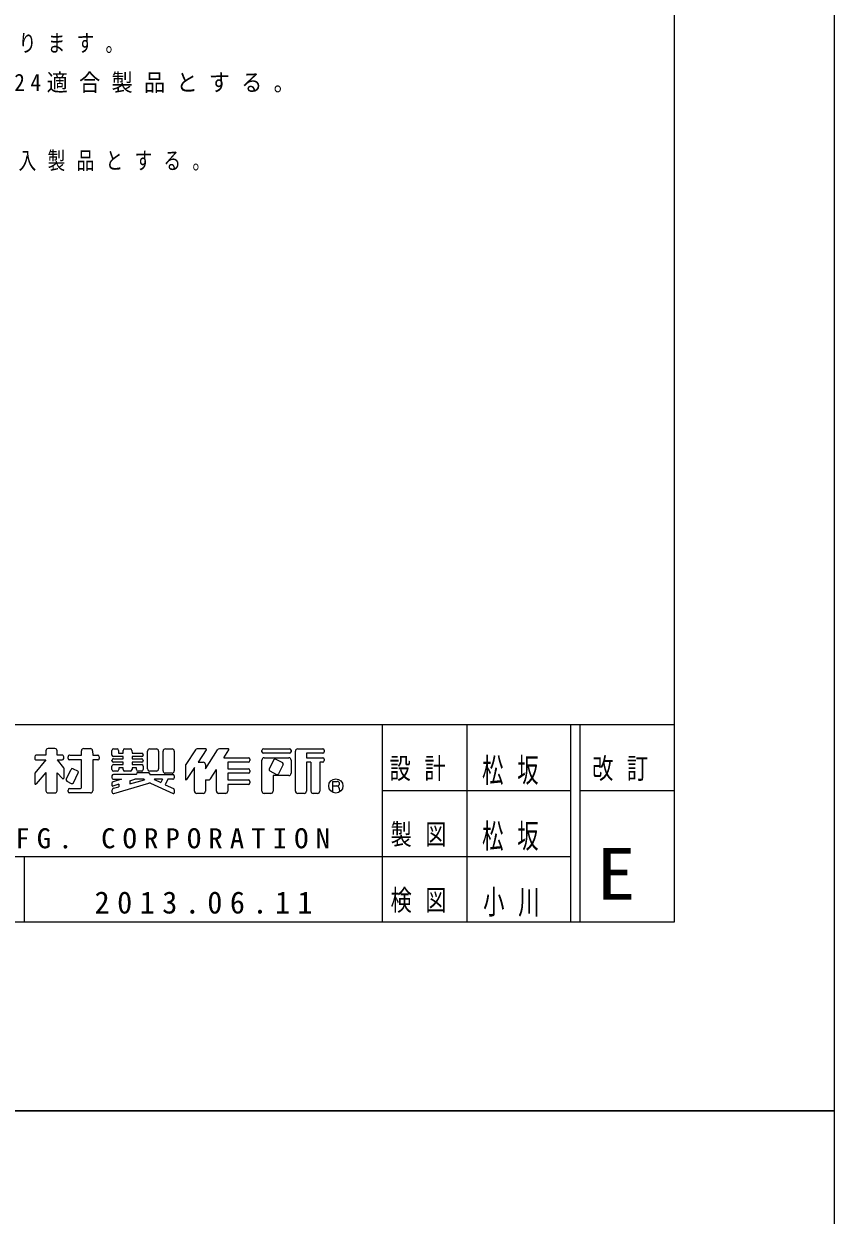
# Model space of a CAD drawing. Units: millimetres on the paper. Extents: x 0 to 420, y -594 to 297.
# Drawn here: x 334 to 420, y -11.1 to 115.4 of the extents above; entities that cross this region are included whole.
import ezdxf
from ezdxf.enums import TextEntityAlignment as Align

# ---------------------------------------------------------------- set-up
doc = ezdxf.new("R2010")
doc.units = ezdxf.units.MM
for name, color, linetype, lineweight in [('0_2', 7, 'Continuous', 13), ('FMT', 7, 'Continuous', 13), ('FMT-TXT', 7, 'Continuous', 13), ('TEXT', 7, 'Continuous', 13)]:
    doc.layers.add(name, color=color, linetype=linetype, lineweight=lineweight)
doc.styles.add('ＭＳ ゴシック', font='')
doc.styles.get('ＭＳ ゴシック').set_extended_font_data('MS Gothic')

msp = doc.modelspace()

# ---------------------------------------------------------------- linework, layer by layer
at = {"layer": '0_2'}
for points in [[(0, 297), (420, 297), (420, 0), (0, 0)], [(0, 0), (420, 0), (420, -297), (0, -297)]]:
    msp.add_lwpolyline(points, close=True, dxfattribs=at)
at = {"layer": 'FMT'}
for p, q in [((403, 277), (403, 20)), ((28, 41), (403, 41)), ((372, 41), (372, 20)), ((381, 41), (381, 20)), ((392, 41), (392, 20)), ((393, 41), (393, 20)), ((372, 34), (392, 34)), ((393, 34), (403, 34)), ((307, 27), (392, 27)), ((334, 27), (334, 20)), ((403, 20), (28, 20))]:
    msp.add_line(p, q, dxfattribs=at)
at = {"layer": 'FMT-TXT'}
for p, q in [((336.302, 38.215), (336.301, 37.742)), ((337.251, 38.454), (336.542, 38.454)), ((337.491, 37.742), (337.491, 38.214)), ((340.08, 37.742), (340.08, 38.214)), ((340.32, 38.454), (341.028, 38.454)), ((341.268, 38.215), (341.27, 37.742)), ((343.319, 37.757), (343.319, 38.257)), ((343.479, 38.417), (343.863, 38.417)), ((344.023, 38.258), (344.024, 37.944)), ((344.024, 37.944), (344.505, 37.944)), ((344.505, 37.944), (344.505, 38.257)), ((344.665, 38.417), (345.285, 38.417)), ((345.445, 38.258), (345.447, 37.944)), ((345.447, 37.944), (346.48, 37.944)), ((347.102, 36.909), (347.102, 38.177)), ((347.342, 38.417), (348.033, 38.417)), ((348.273, 38.177), (348.273, 36.299)), ((348.746, 37.595), (348.746, 38.177)), ((348.986, 38.417), (349.698, 38.417)), ((349.938, 38.177), (349.938, 36.072)), ((352.179, 38.311), (351.161, 36.769)), ((353.276, 38.418), (352.379, 38.418)), ((353.329, 38.319), (352.456, 36.998)), ((353.243, 36.277), (354.519, 38.306)), ((355.664, 38.418), (354.722, 38.418)), ((355.188, 37.474), (355.719, 38.32)), ((359.241, 38.11), (359.241, 38.258)), ((359.401, 38.418), (360.14, 38.419)), ((362.178, 37.95), (359.401, 37.95)), ((360.14, 38.419), (362.178, 38.419)), ((362.338, 38.259), (362.338, 38.11)), ((362.797, 33.933), (362.797, 38.178)), ((363.037, 38.418), (363.618, 38.419)), ((363.618, 38.419), (365.704, 38.419)), ((365.704, 37.949), (363.973, 37.947)), ((363.973, 37.947), (363.973, 37.474)), ((365.864, 38.259), (365.864, 38.109)), ((335.111, 37.582), (335.111, 37.394)), ((336.301, 37.235), (335.139, 35.835)), ((336.301, 37.742), (335.271, 37.742)), ((335.271, 37.234), (336.301, 37.235)), ((338.033, 37.745), (337.491, 37.742)), ((337.491, 37.235), (338.175, 36.418)), ((337.491, 37.235), (338.034, 37.235)), ((338.194, 37.395), (338.194, 37.585)), ((338.666, 37.395), (338.666, 37.585)), ((340.08, 37.235), (338.826, 37.235)), ((338.827, 37.745), (340.08, 37.742)), ((340.084, 34.362), (340.08, 37.235)), ((341.27, 37.742), (341.806, 37.742)), ((341.805, 37.234), (341.27, 37.235)), ((341.27, 37.235), (341.27, 33.97)), ((341.966, 37.582), (341.966, 37.394)), ((343.319, 37.158), (343.319, 37.195)), ((344.505, 37.597), (343.479, 37.597)), ((343.479, 37.355), (344.505, 37.351)), ((344.505, 36.998), (343.479, 36.998)), ((343.479, 36.746), (344.505, 36.746)), ((344.505, 37.351), (344.505, 37.597)), ((344.505, 36.746), (344.505, 36.998)), ((346.48, 37.597), (345.447, 37.597)), ((345.447, 37.597), (345.447, 37.351)), ((345.447, 37.351), (346.48, 37.351)), ((346.48, 36.996), (345.447, 36.994)), ((345.447, 36.994), (345.447, 36.746)), ((345.447, 36.746), (346.48, 36.746)), ((346.64, 37.784), (346.64, 37.757)), ((346.64, 37.191), (346.64, 37.156)), ((347.101, 36.299), (347.102, 36.909)), ((348.742, 36.073), (348.746, 37.595)), ((352.456, 36.998), (353.001, 36.998)), ((353.241, 36.759), (353.243, 36.277)), ((355.188, 37.474), (357.808, 37.474)), ((357.809, 37.002), (355.605, 36.999)), ((355.605, 36.999), (355.605, 36.295)), ((357.968, 37.314), (357.968, 37.162)), ((359.241, 33.933), (359.241, 37.231)), ((359.481, 37.471), (361.711, 37.472)), ((360.51, 37.258), (360.006, 36.284)), ((360.726, 37.327), (361.425, 36.964)), ((361.494, 36.749), (360.99, 35.775)), ((361.711, 37.472), (362.098, 37.472)), ((362.338, 37.232), (362.338, 35.818)), ((363.973, 37.474), (365.704, 37.474)), ((364.444, 37.002), (363.973, 37.002)), ((363.973, 37.002), (363.973, 33.933)), ((364.444, 37.002), (364.444, 33.933)), ((365.704, 37.002), (365.386, 37.002)), ((365.386, 37.002), (365.386, 33.933)), ((365.864, 37.314), (365.864, 37.162)), ((335.121, 35.784), (335.121, 34.754)), ((336.301, 35.893), (335.261, 34.701)), ((336.301, 35.893), (336.301, 33.97)), ((337.491, 35.866), (338.055, 35.251)), ((337.494, 33.97), (337.491, 35.866)), ((338.194, 36.367), (338.194, 35.305)), ((338.454, 35.201), (338.976, 36.241)), ((339.191, 36.312), (339.669, 36.072)), ((339.217, 34.817), (339.74, 35.857)), ((343.319, 36.211), (343.319, 36.586)), ((343.321, 35.542), (343.321, 35.351)), ((343.871, 36.051), (343.479, 36.051)), ((345.917, 35.702), (343.481, 35.702)), ((344.505, 36.401), (344.031, 36.401)), ((344.031, 36.401), (344.031, 36.211)), ((344.506, 36.218), (344.505, 36.401)), ((345.287, 36.059), (344.666, 36.059)), ((345.447, 36.401), (345.447, 36.219)), ((345.928, 36.401), (345.447, 36.401)), ((345.917, 35.702), (345.917, 35.745)), ((345.928, 36.21), (345.928, 36.401)), ((346.077, 35.905), (347.173, 35.905)), ((346.48, 36.051), (346.088, 36.051)), ((346.64, 36.586), (346.64, 36.211)), ((347.333, 35.749), (347.334, 35.702)), ((347.334, 35.702), (349.772, 35.702)), ((348.033, 36.059), (347.341, 36.059)), ((349.698, 35.832), (348.982, 35.832)), ((349.932, 35.542), (349.932, 35.352)), ((351.121, 36.637), (351.121, 35.19)), ((352.081, 36.429), (351.238, 35.154)), ((352.078, 33.934), (352.081, 36.429)), ((353.779, 35.225), (354.403, 36.221)), ((354.403, 33.933), (354.403, 36.221)), ((355.605, 36.295), (357.808, 36.295)), ((357.808, 35.822), (355.605, 35.821)), ((355.605, 35.821), (355.605, 35.112)), ((357.968, 36.135), (357.968, 35.982)), ((360.074, 36.069), (360.774, 35.706)), ((362.097, 35.578), (360.421, 35.581)), ((360.421, 35.581), (360.421, 33.933)), ((338.525, 34.986), (339.002, 34.746)), ((338.826, 34.202), (339.924, 34.202)), ((343.321, 34.764), (343.321, 34.54)), ((344.036, 34.66), (343.425, 34.464)), ((344.314, 35.195), (343.432, 34.916)), ((343.481, 35.191), (344.314, 35.195)), ((343.497, 34.23), (344.036, 34.378)), ((343.525, 33.684), (347.242, 34.767)), ((344.036, 34.66), (344.036, 34.378)), ((345.217, 35.027), (345.761, 35.195)), ((345.217, 34.703), (346.766, 35.129)), ((345.217, 35.027), (345.217, 34.703)), ((346.744, 35.195), (345.761, 35.195)), ((346.744, 35.195), (346.766, 35.129)), ((347.407, 34.756), (349.819, 33.678)), ((347.828, 35.149), (348.502, 34.832)), ((348.699, 35.195), (347.839, 35.195)), ((348.699, 35.195), (348.502, 34.832)), ((349.267, 35.195), (348.977, 34.609)), ((348.977, 34.609), (349.84, 34.203)), ((349.771, 35.192), (349.267, 35.195)), ((353.243, 35.112), (353.575, 35.112)), ((353.243, 35.112), (353.243, 33.933)), ((355.605, 35.112), (357.808, 35.112)), ((357.808, 34.64), (355.605, 34.638)), ((355.605, 34.638), (355.605, 33.933)), ((357.968, 34.952), (357.968, 34.8)), ((366.738, 34.967), (367.24, 34.967)), ((366.738, 34.967), (366.738, 33.941)), ((366.738, 34.478), (367.24, 34.478)), ((367.434, 34.258), (367.48, 33.887)), ((336.541, 33.73), (337.254, 33.73)), ((338.666, 33.89), (338.666, 34.042)), ((341.03, 33.73), (338.826, 33.73)), ((343.321, 33.999), (343.321, 33.837)), ((349.932, 34.058), (349.932, 33.751)), ((353.003, 33.693), (352.318, 33.693)), ((355.365, 33.693), (354.643, 33.693)), ((360.181, 33.693), (359.481, 33.693)), ((363.733, 33.693), (363.037, 33.693)), ((365.146, 33.693), (364.684, 33.693))]:
    msp.add_line(p, q, dxfattribs=at)
msp.add_circle((367.088, 34.48), 0.754, dxfattribs=at)
for centre, radius, start, end in [((336.542, 38.214), 0.24, 90, 179.83438), ((337.251, 38.214), 0.24, 0, 90), ((340.32, 38.214), 0.24, 90, 180), ((341.028, 38.214), 0.24, 0.31285, 90), ((343.479, 38.257), 0.16, 90, 180), ((343.863, 38.257), 0.16, 0.23357, 90), ((344.665, 38.257), 0.16, 90, 180), ((345.285, 38.257), 0.16, 0.33362, 90), ((346.48, 37.784), 0.16, 0, 90), ((347.342, 38.177), 0.24, 90, 180), ((348.033, 38.177), 0.24, 0, 90), ((348.986, 38.177), 0.24, 90, 180), ((349.698, 38.177), 0.24, 0, 90), ((352.379, 38.178), 0.24, 90, 146.54759), ((353.276, 38.354), 0.064, 326.54759, 90), ((354.722, 38.178), 0.24, 90, 147.84335), ((355.664, 38.354), 0.064, 327.92885, 90), ((359.401, 38.258), 0.16, 90.05288, 180), ((359.401, 38.11), 0.16, 180, 270), ((362.178, 38.259), 0.16, 0, 90), ((362.178, 38.11), 0.16, 270, 0), ((363.037, 38.178), 0.24, 90.05785, 180), ((365.704, 38.259), 0.16, 0, 90), ((365.704, 38.109), 0.16, 270.09318, 0), ((335.271, 37.582), 0.16, 90, 180), ((335.271, 37.394), 0.16, 180, 270.05143), ((338.034, 37.585), 0.16, 0, 90.29595), ((338.034, 37.395), 0.16, 270, 0), ((338.826, 37.585), 0.16, 89.85289, 180), ((338.826, 37.395), 0.16, 180, 270), ((341.806, 37.582), 0.16, 0, 90), ((341.806, 37.394), 0.16, 269.91201, 0), ((343.479, 37.757), 0.16, 180, 270), ((343.479, 37.195), 0.16, 89.8126, 180), ((343.479, 37.158), 0.16, 180, 270), ((343.479, 36.586), 0.16, 89.98781, 180), ((346.48, 37.757), 0.16, 270.01808, 0), ((346.48, 37.191), 0.16, 0, 90), ((346.48, 37.156), 0.16, 270.08449, 0), ((346.48, 36.586), 0.16, 0, 90), ((351.361, 36.637), 0.24, 146.54759, 180), ((353.001, 36.758), 0.24, 0.22118, 90), ((357.808, 37.314), 0.16, 0, 90), ((357.808, 37.162), 0.16, 270.09712, 0), ((359.481, 37.231), 0.24, 90.00511, 180), ((360.652, 37.184), 0.16, 62.62013, 152.62013), ((361.352, 36.822), 0.16, 332.62013, 62.62013), ((362.098, 37.232), 0.24, 0, 90), ((365.704, 37.314), 0.16, 0, 90), ((365.704, 37.162), 0.16, 270.11571, 0), ((335.201, 35.784), 0.08, 140.32511, 180), ((338.114, 36.367), 0.08, 0, 39.94734), ((339.119, 36.169), 0.16, 63.30137, 153.30137), ((339.597, 35.929), 0.16, 333.30137, 63.30137), ((343.479, 36.211), 0.16, 180, 270), ((343.481, 35.542), 0.16, 90, 180), ((343.871, 36.211), 0.16, 270, 0), ((344.666, 36.219), 0.16, 180.28179, 270), ((345.287, 36.219), 0.16, 270, 0), ((346.077, 35.745), 0.16, 90, 180), ((346.088, 36.211), 0.16, 180.19263, 270), ((346.48, 36.211), 0.16, 270, 0), ((347.341, 36.299), 0.24, 179.95491, 270), ((347.173, 35.745), 0.16, 1.17868, 90), ((348.033, 36.299), 0.24, 270, 0), ((348.982, 36.072), 0.24, 179.88125, 270), ((349.698, 36.072), 0.24, 270, 0), ((349.772, 35.542), 0.16, 0, 90), ((357.808, 36.135), 0.16, 0, 90), ((357.808, 35.982), 0.16, 270.01374, 0), ((360.148, 36.211), 0.16, 152.62013, 242.62013), ((360.847, 35.848), 0.16, 242.62013, 332.62013), ((362.098, 35.818), 0.24, 269.89827, 0), ((335.201, 34.754), 0.08, 180, 318.90041), ((338.114, 35.305), 0.08, 222.49695, 0), ((338.597, 35.129), 0.16, 153.30137, 243.30137), ((338.826, 34.042), 0.16, 90, 180), ((339.074, 34.889), 0.16, 243.30137, 333.30137), ((339.924, 34.362), 0.16, 270, 0.08669), ((343.481, 35.351), 0.16, 180, 270.23105), ((343.481, 34.764), 0.16, 107.53601, 180), ((343.401, 34.54), 0.08, 180, 287.82368), ((343.561, 33.999), 0.24, 105.37709, 180), ((347.309, 34.537), 0.24, 65.92748, 106.25077), ((347.839, 35.171), 0.024, 90, 244.8124), ((349.772, 35.352), 0.16, 269.65449, 0), ((349.772, 34.058), 0.16, 0, 64.8124), ((351.185, 35.19), 0.064, 180, 326.54759), ((353.575, 35.352), 0.24, 270, 327.92885), ((357.808, 34.952), 0.16, 0, 90), ((357.808, 34.8), 0.16, 270.05257, 0), ((367.186, 34.228), 0.25, 7.06977, 90), ((367.24, 34.722), 0.245, 270, 90), ((336.541, 33.97), 0.24, 180, 270), ((337.254, 33.97), 0.24, 270, 0.09198), ((338.826, 33.89), 0.16, 180, 270), ((341.03, 33.97), 0.24, 270, 0), ((343.481, 33.837), 0.16, 180, 286.25077), ((349.852, 33.751), 0.08, 245.92748, 0), ((352.318, 33.933), 0.24, 179.94735, 270), ((353.003, 33.933), 0.24, 270, 0), ((354.643, 33.933), 0.24, 179.98916, 270), ((355.365, 33.933), 0.24, 270, 0), ((359.481, 33.933), 0.24, 180, 270), ((360.181, 33.933), 0.24, 270, 0), ((363.037, 33.933), 0.24, 180, 270), ((363.733, 33.933), 0.24, 270, 0), ((364.684, 33.933), 0.24, 180, 270), ((365.146, 33.933), 0.24, 270, 0)]:
    msp.add_arc(centre, radius, start, end, dxfattribs=at)

# ---------------------------------------------------------------- texts
at = {"layer": 'FMT-TXT', "style": 'ＭＳ ゴシック', "width": 1.1}
msp.add_text('E', height=5.499, dxfattribs=at).set_placement((394.786, 20.75), align=Align.BOTTOM_LEFT)
at = {"layer": 'FMT-TXT', "attachment_point": 7, "style": 'ＭＳ ゴシック'}
for s, insert, char_height in [('\\T1.64;\\W0.75;設計', (372.8, 35), 2.199), ('\\T1.64;\\W0.65;松坂', (382.615, 34.583), 2.566), ('\\T1.64;\\W0.75;改訂', (394.3, 35), 2.199), ('\\T1.64;\\W0.75;製図', (372.9, 28), 2.199), ('\\T1.64;\\W0.65;松坂', (382.615, 27.583), 2.566), ('\\T1.5;\\W1.05;NAKAMURA\\~MFG.\\~CORPORATION', (310.279, 27.825), 2.126), ('\\T1.5;2013.06.11', (341.476, 20.896), 2.346), ('\\T1.64;\\W0.75;検図', (372.9, 21), 2.199), ('\\T1.64;\\W0.65;小川', (382.72, 20.583), 2.566)]:
    msp.add_mtext(s, dxfattribs=dict(at, insert=insert, char_height=char_height))
at = {"layer": 'TEXT', "char_height": 1.833, "attachment_point": 7, "style": 'ＭＳ ゴシック'}
for s, insert in [('\\T1.64;\\W0.75;※\u3000アクセサリー類の形状寸法は、設計値と異なる場合があります。', (250.375, 112.214)), ('\\T1.53;\\W0.9;※\u3000本製品は、遊具の安全に関する規準JPFA-SP-S:2024適合製品とする。', (250.375, 108.047)), ('\\T1.64;\\W0.75;※\u3000本製品は、（一社）日本公園施設業協会賠償責任保険加入製品とする。', (250.375, 99.714))]:
    msp.add_mtext(s, dxfattribs=dict(at, insert=insert))

doc.saveas('drawing.dxf')
